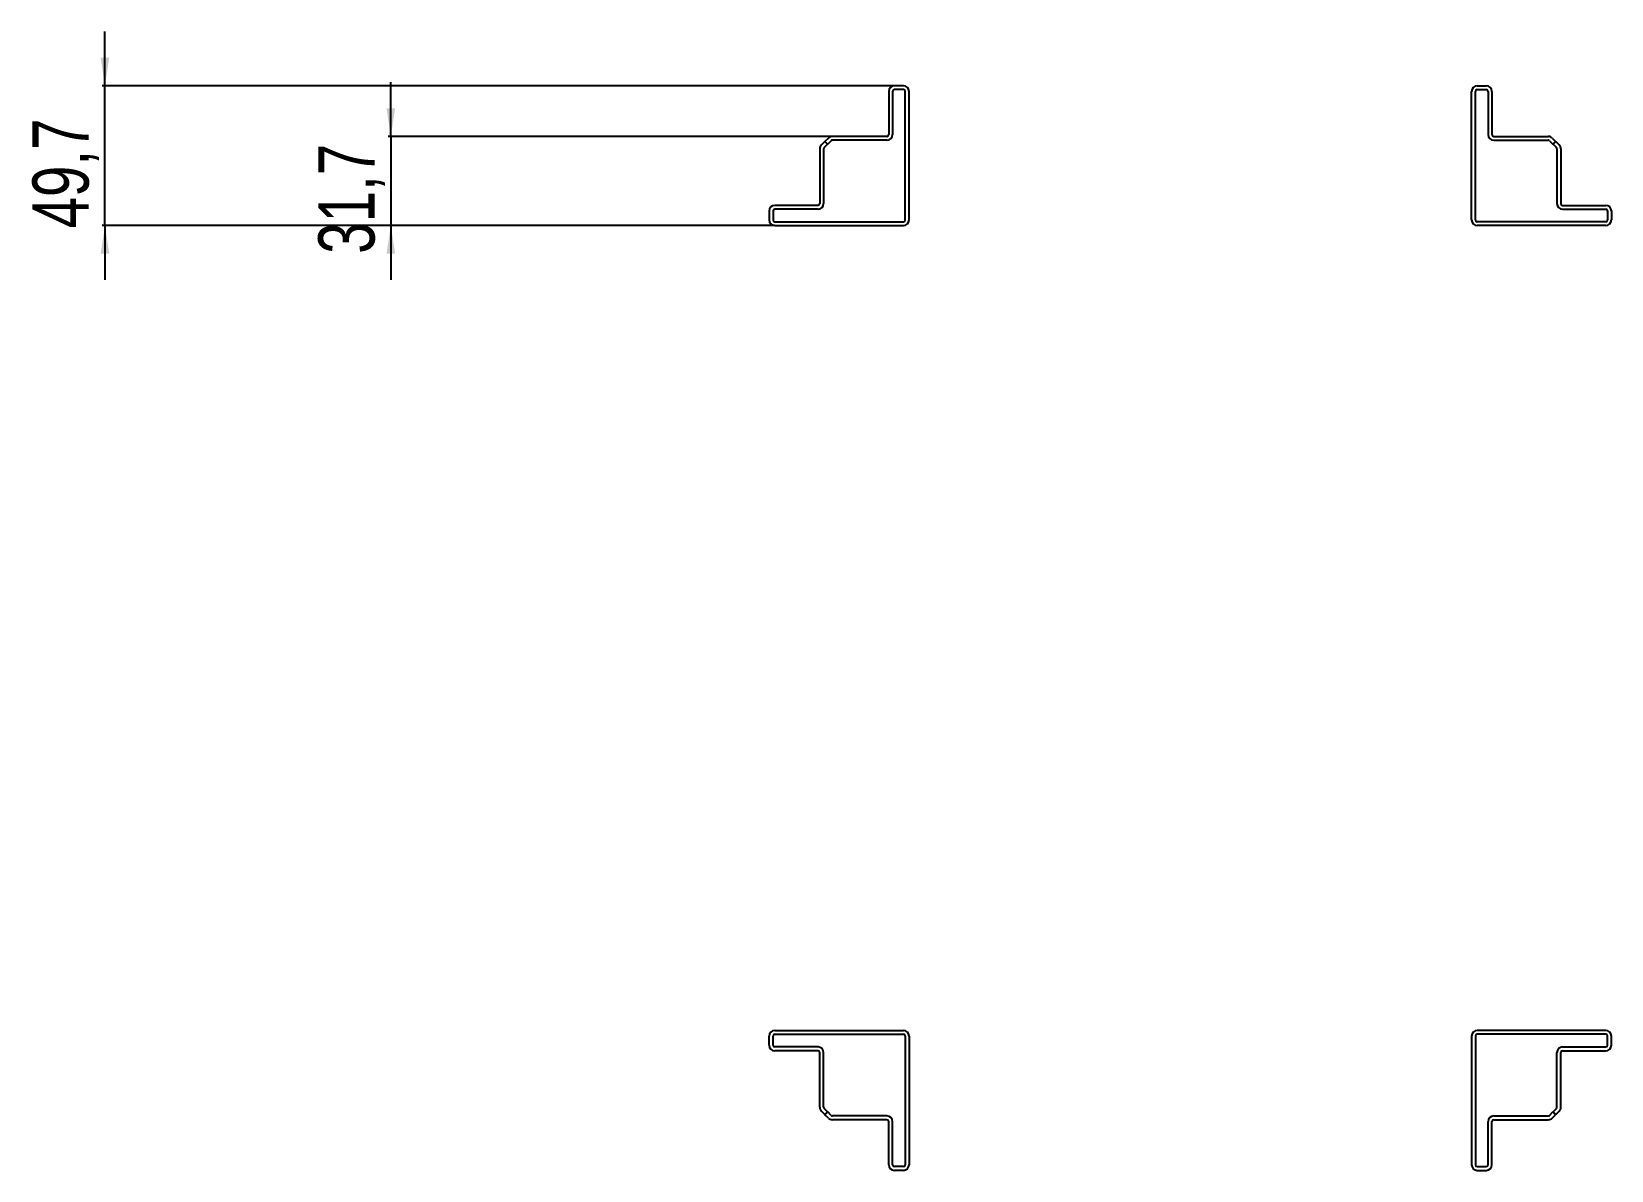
# Model space of a CAD drawing. Header units: millimetres. Extents: x -199 to 2259, y -1647 to 1507.
# Drawn here: x -198 to 363, y -1647 to -1243 of the extents above; entities that cross this region are included whole.
import ezdxf

# ---------------------------------------------------------------- set-up
doc = ezdxf.new("R2010")
doc.units = ezdxf.units.MM
doc.layers.add('FORMAT', color=7, linetype='Continuous')
doc.styles.add('SLDTEXTSTYLE0', font='TXT', dxfattribs={"width": 0.75})
doc.dimstyles.new('SLDDIMSTYLE1', dxfattribs={"dimtxt": 20, "dimasz": 10, "dimexe": 0, "dimexo": 0.0625, "dimgap": 5, "dimtad": 2, "dimdec": 1, "dimrnd": 1e-09, "dimzin": 12, "dimdsep": 46, "dimtxsty": 'SLDTEXTSTYLE0', "dimsah": 1, "dimcen": 0.09, "dimadec": 0, "dimazin": 3, "dimtfac": 1, "dimtmove": 0, "dimatfit": 0, "dimfxl": 0, "dimfrac": 2, "dimtolj": 1, "dimtzin": 12, "dimarcsym": 0})

# ---------------------------------------------------------------- blocks, each defined once
blk = doc.blocks.new('_D_5')
at = {"layer": 'FORMAT'}
for p, q in [((-172.17, -1261.77), (-172.17, -1242.54)), ((108.47, -1261.77), (-173.17, -1261.77)), ((-172.17, -1311.47), (-172.17, -1261.77)), ((65.97, -1311.47), (-173.17, -1311.47)), ((-172.17, -1311.47), (-172.17, -1330.7))]:
    blk.add_line(p, q, dxfattribs=at)
for points in [[(-172.17, -1261.77), (-170.63, -1251.77), (-173.71, -1251.77)], [(-172.17, -1311.47), (-173.71, -1321.47), (-170.63, -1321.47)]]:
    blk.add_solid(points, dxfattribs=at)
at = {"layer": 'FORMAT', "insert": (-197.95, -1312.48), "char_height": 20, "attachment_point": 1, "rotation": 90, "style": 'SLDTEXTSTYLE0'}
blk.add_mtext('49,7', dxfattribs=at)
blk = doc.blocks.new('_D_6')
at = {"layer": 'FORMAT'}
for p, q in [((-70.54, -1279.77), (-70.54, -1260.54)), ((86.41, -1279.77), (-71.54, -1279.77)), ((-70.54, -1279.77), (-70.54, -1311.47)), ((65.97, -1311.47), (-71.54, -1311.47)), ((-70.54, -1311.47), (-70.54, -1330.7))]:
    blk.add_line(p, q, dxfattribs=at)
for points in [[(-70.54, -1279.77), (-69, -1269.77), (-72.08, -1269.77)], [(-70.54, -1311.47), (-72.08, -1321.47), (-69, -1321.47)]]:
    blk.add_solid(points, dxfattribs=at)
at = {"layer": 'FORMAT', "insert": (-96.32, -1321.48), "char_height": 20, "attachment_point": 1, "rotation": 90, "style": 'SLDTEXTSTYLE0'}
blk.add_mtext('31,7', dxfattribs=at)

msp = doc.modelspace()

# ---------------------------------------------------------------- linework, layer by layer
at = {"color": 7, "linetype": 'Continuous', "lineweight": 25}
for p, q in [((111.68, -1261.77), (108.48, -1261.77)), ((111.68, -1263.12), (108.48, -1263.12)), ((315.68, -1261.77), (318.88, -1261.77)), ((315.68, -1263.12), (318.88, -1263.12)), ((106.48, -1263.77), (106.48, -1279.12)), ((107.83, -1263.77), (107.83, -1279.12)), ((112.33, -1309.47), (112.33, -1263.77)), ((113.68, -1309.47), (113.68, -1263.77)), ((313.68, -1309.47), (313.68, -1263.77)), ((315.03, -1309.47), (315.03, -1263.77)), ((319.53, -1263.77), (319.53, -1279.12)), ((320.88, -1263.77), (320.88, -1279.12)), ((85.01, -1280.36), (83.8, -1281.56)), ((105.83, -1279.77), (86.42, -1279.77)), ((321.53, -1279.77), (340.93, -1279.77)), ((342.34, -1280.36), (343.55, -1281.56)), ((81.98, -1284.22), (81.98, -1303.62)), ((83.77, -1281.6), (82.56, -1282.8)), ((83.33, -1284.22), (83.33, -1303.62)), ((84.72, -1282.55), (83.52, -1283.76)), ((84.72, -1282.55), (83.77, -1281.6)), ((83.8, -1281.56), (84.76, -1282.52)), ((85.96, -1281.31), (84.76, -1282.52)), ((105.83, -1281.12), (86.42, -1281.12)), ((321.53, -1281.12), (340.93, -1281.12)), ((341.39, -1281.31), (342.59, -1282.52)), ((343.55, -1281.56), (342.59, -1282.52)), ((342.63, -1282.55), (343.58, -1281.6)), ((342.63, -1282.55), (343.84, -1283.76)), ((343.58, -1281.6), (344.79, -1282.8)), ((344.03, -1284.22), (344.03, -1303.62)), ((345.38, -1284.22), (345.38, -1303.62)), ((63.98, -1306.27), (63.98, -1309.47)), ((65.33, -1306.27), (65.33, -1309.47)), ((81.33, -1304.27), (65.98, -1304.27)), ((81.33, -1305.62), (65.98, -1305.62)), ((346.03, -1304.27), (361.38, -1304.27)), ((346.03, -1305.62), (361.38, -1305.62)), ((362.03, -1306.27), (362.03, -1309.47)), ((363.38, -1306.27), (363.38, -1309.47)), ((65.98, -1310.12), (111.68, -1310.12)), ((65.98, -1311.47), (111.68, -1311.47)), ((361.38, -1310.12), (315.68, -1310.12)), ((361.38, -1311.47), (315.68, -1311.47)), ((63.98, -1602.67), (63.98, -1599.47)), ((65.33, -1602.67), (65.33, -1599.47)), ((65.98, -1597.47), (111.68, -1597.47)), ((65.98, -1598.82), (111.68, -1598.82)), ((112.33, -1599.47), (112.33, -1645.17)), ((113.68, -1599.47), (113.68, -1645.17)), ((313.68, -1599.47), (313.68, -1645.17)), ((315.03, -1599.47), (315.03, -1645.17)), ((361.38, -1597.47), (315.68, -1597.47)), ((361.38, -1598.82), (315.68, -1598.82)), ((362.03, -1602.67), (362.03, -1599.47)), ((363.38, -1602.67), (363.38, -1599.47)), ((81.33, -1603.32), (65.98, -1603.32)), ((81.33, -1604.67), (65.98, -1604.67)), ((81.98, -1624.72), (81.98, -1605.32)), ((83.33, -1624.72), (83.33, -1605.32)), ((344.03, -1624.72), (344.03, -1605.32)), ((345.38, -1624.72), (345.38, -1605.32)), ((346.03, -1603.32), (361.38, -1603.32)), ((346.03, -1604.67), (361.38, -1604.67)), ((83.77, -1627.34), (82.56, -1626.14)), ((84.72, -1626.39), (83.52, -1625.18)), ((84.72, -1626.39), (83.77, -1627.34)), ((83.8, -1627.38), (84.76, -1626.42)), ((85.01, -1628.58), (83.8, -1627.38)), ((85.96, -1627.63), (84.76, -1626.42)), ((105.83, -1627.82), (86.42, -1627.82)), ((321.53, -1627.82), (340.93, -1627.82)), ((341.39, -1627.63), (342.59, -1626.42)), ((342.34, -1628.58), (343.55, -1627.38)), ((343.55, -1627.38), (342.59, -1626.42)), ((342.63, -1626.39), (343.84, -1625.18)), ((342.63, -1626.39), (343.58, -1627.34)), ((343.58, -1627.34), (344.79, -1626.14)), ((105.83, -1629.17), (86.42, -1629.17)), ((106.48, -1645.17), (106.48, -1629.82)), ((107.83, -1645.17), (107.83, -1629.82)), ((319.53, -1645.17), (319.53, -1629.82)), ((320.88, -1645.17), (320.88, -1629.82)), ((321.53, -1629.17), (340.93, -1629.17)), ((111.68, -1645.82), (108.48, -1645.82)), ((111.68, -1647.17), (108.48, -1647.17)), ((315.68, -1645.82), (318.88, -1645.82)), ((315.68, -1647.17), (318.88, -1647.17))]:
    msp.add_line(p, q, dxfattribs=at)
for centre, radius, start, end in [((108.48, -1263.77), 2, 90, 180), ((108.48, -1263.77), 0.65, 90, 180), ((111.68, -1263.77), 2, 0, 90), ((111.68, -1263.77), 0.65, 0, 90), ((315.68, -1263.77), 2, 90, 180), ((315.68, -1263.77), 0.65, 90, 180), ((318.88, -1263.77), 2, 0, 90), ((318.88, -1263.77), 0.65, 0, 90), ((86.42, -1281.77), 2, 90, 135), ((105.83, -1279.12), 0.65, 270, 0), ((105.83, -1279.12), 2, 270, 0), ((321.53, -1279.12), 2, 180, 270), ((321.53, -1279.12), 0.65, 180, 270), ((340.93, -1281.77), 2, 45, 90), ((83.98, -1284.22), 2, 135, 180), ((83.98, -1284.22), 0.65, 135, 180), ((86.42, -1281.77), 0.65, 90, 135), ((340.93, -1281.77), 0.65, 45, 90), ((343.38, -1284.22), 0.65, 0, 45), ((343.38, -1284.22), 2, 0, 45), ((65.98, -1306.27), 2, 90, 180), ((65.98, -1306.27), 0.65, 90, 180), ((81.33, -1303.62), 2, 270, 0), ((81.33, -1303.62), 0.65, 270, 0), ((346.03, -1303.62), 2, 180, 270), ((346.03, -1303.62), 0.65, 180, 270), ((361.38, -1306.27), 2, 0, 90), ((361.38, -1306.27), 0.65, 0, 90), ((65.98, -1309.47), 2, 180, 270), ((65.98, -1309.47), 0.65, 180, 270), ((111.68, -1309.47), 0.65, 270, 0), ((111.68, -1309.47), 2, 270, 0), ((315.68, -1309.47), 2, 180, 270), ((315.68, -1309.47), 0.65, 180, 270), ((361.38, -1309.47), 2, 270, 0), ((361.38, -1309.47), 0.65, 270, 0), ((65.98, -1599.47), 2, 90, 180), ((65.98, -1599.47), 0.65, 90, 180), ((111.68, -1599.47), 2, 0, 90), ((111.68, -1599.47), 0.65, 0, 90), ((315.68, -1599.47), 2, 90, 180), ((315.68, -1599.47), 0.65, 90, 180), ((361.38, -1599.47), 2, 0, 90), ((361.38, -1599.47), 0.65, 0, 90), ((65.98, -1602.67), 2, 180, 270), ((65.98, -1602.67), 0.65, 180, 270), ((81.33, -1605.32), 2, 0, 90), ((81.33, -1605.32), 0.65, 0, 90), ((346.03, -1605.32), 2, 90, 180), ((346.03, -1605.32), 0.65, 90, 180), ((361.38, -1602.67), 2, 270, 0), ((361.38, -1602.67), 0.65, 270, 0), ((83.98, -1624.72), 2, 180, 225), ((83.98, -1624.72), 0.65, 180, 225), ((86.42, -1627.17), 2, 225, 270), ((86.42, -1627.17), 0.65, 225, 270), ((105.83, -1629.82), 2, 0, 90), ((321.53, -1629.82), 2, 90, 180), ((340.93, -1627.17), 0.65, 270, 315), ((340.93, -1627.17), 2, 270, 315), ((343.38, -1624.72), 0.65, 315, 0), ((343.38, -1624.72), 2, 315, 0), ((105.83, -1629.82), 0.65, 0, 90), ((321.53, -1629.82), 0.65, 90, 180), ((108.48, -1645.17), 2, 180, 270), ((108.48, -1645.17), 0.65, 180, 270), ((111.68, -1645.17), 2, 270, 0), ((111.68, -1645.17), 0.65, 270, 0), ((315.68, -1645.17), 2, 180, 270), ((315.68, -1645.17), 0.65, 180, 270), ((318.88, -1645.17), 0.65, 270, 0), ((318.88, -1645.17), 2, 270, 0)]:
    msp.add_arc(centre, radius, start, end, dxfattribs=at)

# ---------------------------------------------------------------- dimensions: what is measured, and where the dimension line sits
at = {"layer": 'FORMAT'}
for base, p1, p2, picture, middle in [((-172.17, -1261.77), (65.98, -1311.47), (108.48, -1261.77), '_D_5', (-172.17, -1286.62)), ((-70.54, -1311.47), (86.42, -1279.77), (65.98, -1311.47), '_D_6', (-70.54, -1295.62))]:
    dim = msp.add_linear_dim(base=base, p1=p1, p2=p2, angle=90, dimstyle='SLDDIMSTYLE1', dxfattribs=at)
    dim.commit()
    dim.dimension.update_dxf_attribs({"geometry": picture, "text_midpoint": middle, "dimtype": 160})

doc.saveas('drawing.dxf')
